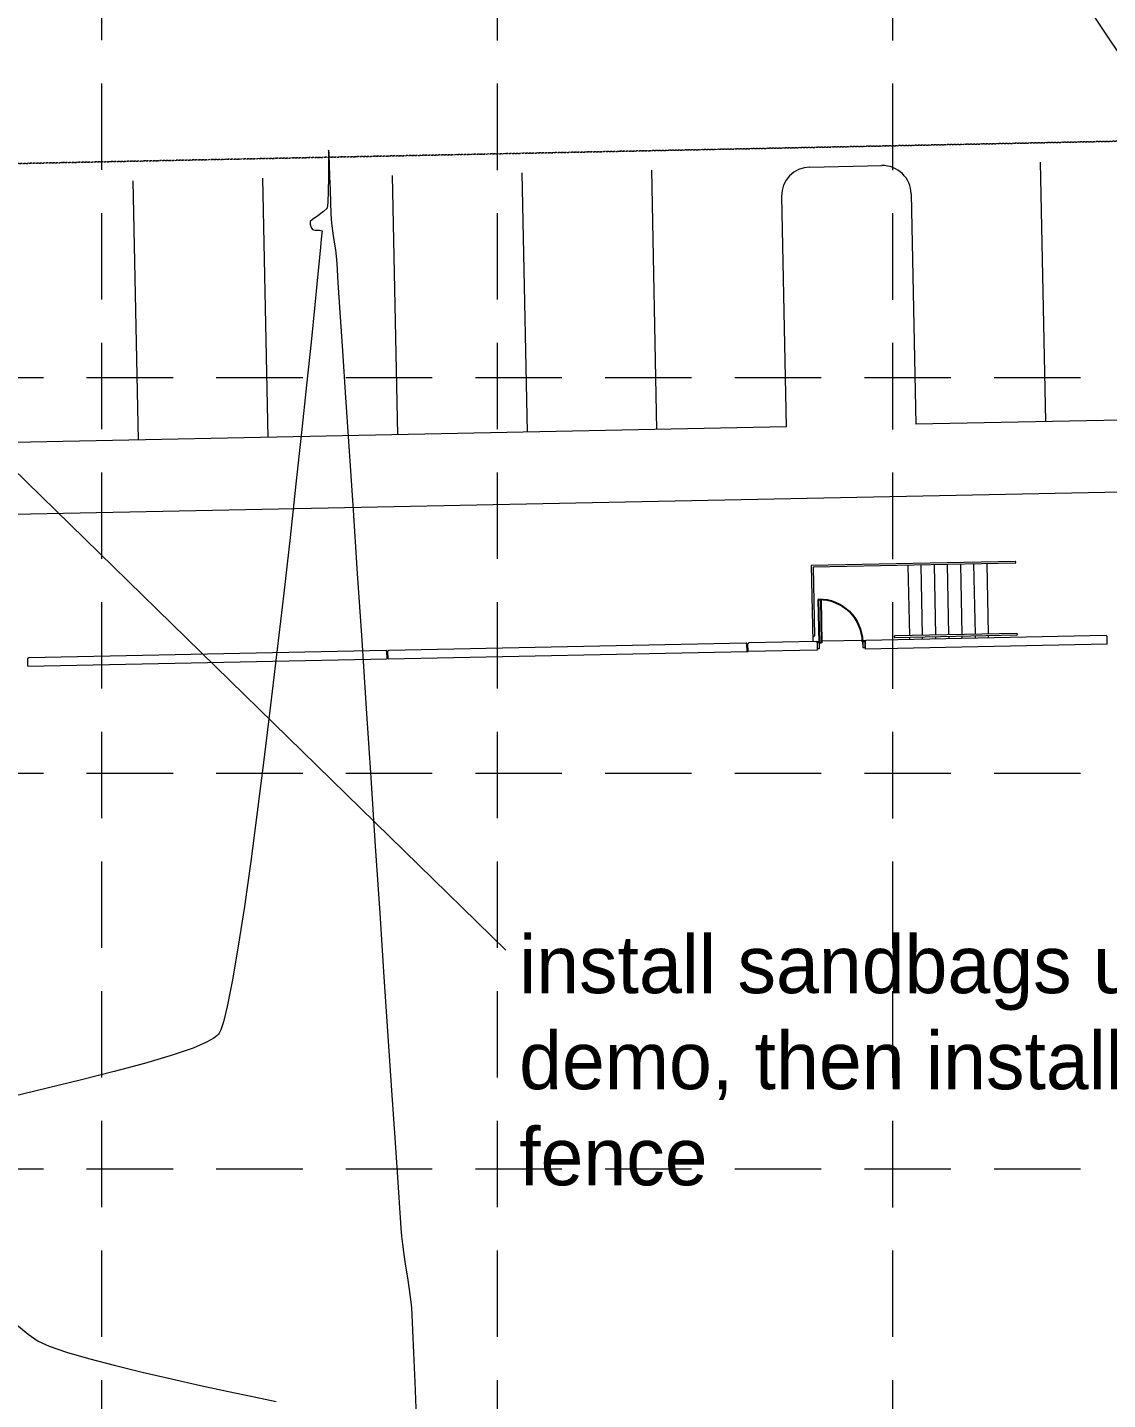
# Model space of a CAD drawing. Extents: x 2140663 to 2528301, y 336313 to 7007653.
# Drawn here: x 2527827.8 to 2527902.8, y 7007251.6 to 7007346.8 of the extents above; entities that cross this region are included whole.
import ezdxf

# ---------------------------------------------------------------- set-up
doc = ezdxf.new("R2010")
doc.units = 0
doc.header["$MEASUREMENT"] = 0
doc.linetypes.add('HIDDEN', pattern=[0.375, 0.25, -0.125])
doc.linetypes.add('xdrc002pt$0$HIDDEN2', pattern=[0.1875, 0.125, -0.0625])
for name, color, linetype in [('1 EXISTING CONTOURS', 43, 'Continuous'), ('GRID', 254, 'HIDDEN'), ('LIMITS OF DISTURBANCE', 1, 'HIDDEN'), ('SANDBAGS', 250, 'HIDDEN'), ('xdrc002ar$0$BASE1$0$ADO', 8, 'Continuous'), ('xdrc002ar$0$BASE1$0$AFLHR', 7, 'Continuous'), ('xdrc002ar$0$BASE1$0$awa', 7, 'Continuous'), ('xdrc002ar$0$xdrc002ar$0$C-PKNG-FACE-N', 1, 'Continuous'), ('xdrc002ar$0$xdrc002ar$0$C-PKNG-STRP-N', 6, 'Continuous'), ('xdrc002ar$0$XR3$0$BASE1$0$ADO', 3, 'Continuous'), ('xdrc002ar$0$XR3$0$BASE1$0$AFLHR', 2, 'Continuous'), ('xdrc002ar$0$XR3$0$BASE1$0$AFLST', 2, 'Continuous'), ('xdrc002ar$0$XR3$0$BASE1$0$awa', 4, 'Continuous'), ('xdrc002pt$0$V-ESMT-ACCS-N', 2, 'xdrc002pt$0$HIDDEN2')]:
    doc.layers.add(name, color=color, linetype=linetype)
doc.styles.add('LOGO', font='', dxfattribs={"height": 0.15})
doc.styles.get('LOGO').set_extended_font_data('Rockwell')

# ---------------------------------------------------------------- blocks, each defined once
blk = doc.blocks.new('xdrc002ar$0$XR3$0$A$C52BE69D6')
at = {"layer": 'xdrc002ar$0$XR3$0$BASE1$0$awa', "lineweight": 0}
for p, q in [((6.889272481203079e-05, 299.2499246522784), (6.500418298412114, 299.2499246560037)), ((6.889272481203079e-05, 299.2499246522784), (6.889272481203079e-05, -7.534772157669067e-05)), ((6.500418298412114, 299.2499246560037), (7.250389759428799, 298.4999531945214)), ((7.250531383324414, 298.4998115710914), (7.250389759428799, 0.7498961100354791)), ((6.500418298412114, -7.535144686698914e-05), (7.250389759428799, 0.7498961100354791)), ((6.889272481203079e-05, -7.534772157669067e-05), (6.500418298412114, -7.535144686698914e-05))]:
    blk.add_line(p, q, dxfattribs=at)
blk = doc.blocks.new('xdrc002ar$0$XR3$0$BASE1$0$36D')
at = {"layer": 'xdrc002ar$0$XR3$0$BASE1$0$ADO'}
blk.add_lwpolyline([(-1.75, 1.000444171950221e-11), (0, 1.000444171950221e-11), (0, -35.99999999999), (-1.75, -35.99999999999)], close=True, dxfattribs=at)
blk.add_arc((0, 1.000444171950221e-11), 36, 180, 270, dxfattribs=at)
blk = doc.blocks.new('xdrc002ar$0$A$C52BE69D6')
at = {"layer": 'xdrc002ar$0$BASE1$0$awa', "lineweight": 0}
for p, q in [((6.889272481203079e-05, 299.2499246522784), (6.500418298412114, 299.2499246560037)), ((6.889272481203079e-05, 299.2499246522784), (6.889272481203079e-05, -7.534772157669067e-05)), ((6.500418298412114, 299.2499246560037), (7.250389759428799, 298.4999531945214)), ((7.250531383324414, 298.4998115710914), (7.250389759428799, 0.7498961100354791)), ((6.500418298412114, -7.535144686698914e-05), (7.250389759428799, 0.7498961100354791)), ((6.889272481203079e-05, -7.534772157669067e-05), (6.500418298412114, -7.535144686698914e-05))]:
    blk.add_line(p, q, dxfattribs=at)
blk = doc.blocks.new('xdrc002ar$0$BASE1$0$36D')
at = {"layer": 'xdrc002ar$0$BASE1$0$ADO'}
blk.add_lwpolyline([(-1.75, 1.000444171950221e-11), (0, 1.000444171950221e-11), (0, -35.99999999999), (-1.75, -35.99999999999)], close=True, dxfattribs=at)
blk.add_arc((0, 1.000444171950221e-11), 36, 180, 270, dxfattribs=at)

msp = doc.modelspace()

# ---------------------------------------------------------------- linework, layer by layer
at = {"color": 7, "linetype": 'Continuous', "lineweight": 0}
for p, q in [((2527877.802966908, 7007303.516183128), (2527877.865454007, 7007303.517451677)), ((2527877.804912011, 7007303.516324649), (2527877.86739911, 7007303.517593213))]:
    msp.add_line(p, q, dxfattribs=at)
at = {"layer": '1 EXISTING CONTOURS', "color": 43, "lineweight": 0, "extrusion": (0.8322941324010366, 0.5543342648355829, 0), "elevation": 5988370.803532782}
msp.add_lwpolyline([(4430870.667810613, 602.0000000000003), (4430875.597233873, 602.0000000000003)], dxfattribs=at)
at = {"layer": '1 EXISTING CONTOURS', "color": 43, "lineweight": 0, "extrusion": (0.8310749815487859, 0.5561603860791288, 0), "elevation": 5998085.173933972}
msp.add_lwpolyline([(4417705.816397915, 602.0000000000003), (4417711.398643166, 602.0000000000003)], dxfattribs=at)
at = {"layer": '1 EXISTING CONTOURS', "color": 43, "lineweight": 0, "elevation": 603}
for points in [[(2527848.737240066, 7007338.322553219), (2527848.735455632, 7007338.042485819)], [(2527848.735455632, 7007338.042485819), (2527848.736963441, 7007337.337807023)], [(2527848.766350982, 7007338.241956097), (2527848.737240066, 7007338.322553219)], [(2527848.797118227, 7007337.908317325), (2527848.789658216, 7007338.143125386)], [(2527848.838789074, 7007336.483468345), (2527848.8144489, 7007337.311216732)], [(2527848.867277588, 7007335.556716901), (2527848.838789074, 7007336.483468345)], [(2527848.722599573, 7007335.458809981), (2527848.693099789, 7007334.686589102)], [(2527848.897053279, 7007334.662607137), (2527848.867277588, 7007335.556716901)], [(2527848.693099789, 7007334.686589102), (2527848.639636034, 7007334.293951564)], [(2527847.456082514, 7007333.356171087), (2527847.465614514, 7007333.181981706)], [(2527848.997891157, 7007333.072755031), (2527848.949021549, 7007333.498891606)], [(2527847.465614514, 7007333.181981706), (2527847.532877072, 7007332.951943655)], [(2527847.815008621, 7007332.767762855), (2527848.106098298, 7007332.765095196)], [(2527848.291111274, 7007332.723975374), (2527848.264130928, 7007332.359952041)], [(2527849.074840783, 7007332.52579522), (2527848.997891157, 7007333.072755031)], [(2527848.168511904, 7007331.336816152), (2527848.010106969, 7007329.722445347)], [(2527849.294283095, 7007330.965833737), (2527849.241025419, 7007331.391748834)], [(2527849.420401798, 7007329.127374563), (2527849.330821984, 7007330.451759764)], [(2527848.010106969, 7007329.722445347), (2527847.794768889, 7007327.584717263)], [(2527849.557480449, 7007327.077585925), (2527849.420401798, 7007329.127374563)], [(2527847.794768889, 7007327.584717263), (2527847.528350427, 7007324.991509541)], [(2527847.21670435, 7007322.010699814), (2527846.865683424, 7007318.710165724)], [(2527850.469941614, 7007313.322552857), (2527850.198288518, 7007317.424877318)], [(2527845.184906525, 7007303.668338484), (2527844.724802829, 7007299.787347145)], [(2527851.381462862, 7007299.550023793), (2527851.067070876, 7007304.300218304)], [(2527843.797673428, 7007292.355866496), (2527843.342353255, 7007288.941132464)], [(2527852.321443162, 7007285.362224843), (2527852.014191095, 7007289.996119271)], [(2527843.342353255, 7007288.941132464), (2527842.90033312, 7007285.81757281)], [(2527852.615231076, 7007280.936912691), (2527852.321443162, 7007285.362224843)], [(2527841.712600596, 7007278.872716499), (2527841.445148913, 7007277.80037497)], [(2527841.148439454, 7007277.019309054), (2527841.094579804, 7007276.943107548)], [(2527841.445148913, 7007277.80037497), (2527841.261781463, 7007277.253352806)], [(2527840.270107856, 7007276.389385301), (2527839.339207359, 7007275.990530157)], [(2527841.094579804, 7007276.943107548), (2527841.009448384, 7007276.854967759)], [(2527837.816032723, 7007275.465049081), (2527835.965288159, 7007274.916414864)], [(2527839.339207359, 7007275.990530157), (2527837.816032723, 7007275.465049081)], [(2527835.965288159, 7007274.916414864), (2527833.864040426, 7007274.351858847)], [(2527853.544899406, 7007267.019642715), (2527853.360389003, 7007269.761547831)], [(2527853.898466819, 7007262.367019081), (2527853.829214644, 7007262.932285969)], [(2527854.244701583, 7007260.038063379), (2527854.119052695, 7007260.862363394)], [(2527854.363464563, 7007259.242507771), (2527854.244701583, 7007260.038063379)], [(2527854.556634225, 7007257.48137408), (2527854.528963174, 7007257.967807342)], [(2527827.893138565, 7007256.132106813), (2527828.57632443, 7007255.647196214)], [(2527828.57632443, 7007255.647196214), (2527829.357607703, 7007255.291899112)], [(2527829.357607703, 7007255.291899112), (2527830.55420529, 7007254.885704067)], [(2527830.55420529, 7007254.885704067), (2527832.082998618, 7007254.442386953)], [(2527833.860869116, 7007253.975723651), (2527835.80469821, 7007253.499490037)]]:
    msp.add_lwpolyline(points, dxfattribs=at)
at = {"layer": '1 EXISTING CONTOURS', "color": 43, "lineweight": 0, "extrusion": (0.973300784977735, 0.2295334005362291, 0), "elevation": 4068775.363978155}
msp.add_lwpolyline([(6240021.98657672, 603), (6240022.088118519, 603)], dxfattribs=at)
at = {"layer": '1 EXISTING CONTOURS', "color": 43, "lineweight": 0, "extrusion": (0.9999976462180697, -0.002169690835173177, 0), "elevation": 2512639.031357954}
msp.add_lwpolyline([(7012805.494300313, 603), (7012804.566056621, 603)], dxfattribs=at)
at = {"layer": '1 EXISTING CONTOURS', "color": 43, "lineweight": 0, "extrusion": (0.9995790489567503, 0.02901249535490804, 0), "elevation": 2730085.055045229}
msp.add_lwpolyline([(6931048.363278065, 603), (6931048.960630113, 603)], dxfattribs=at)
at = {"layer": '1 EXISTING CONTOURS', "color": 43, "lineweight": 0, "extrusion": (0.999915646746128, -0.01298843301837146, 0), "elevation": 2436621.183090513}
msp.add_lwpolyline([(7039578.111912859, 603.0000000000007), (7039577.161077119, 603.0000000000007)], dxfattribs=at)
at = {"layer": '1 EXISTING CONTOURS', "color": 43, "lineweight": 0, "extrusion": (0.7205734743592205, -0.6933785892641061, 0), "elevation": -3037234.89032536}
msp.add_lwpolyline([(6802055.341813219, 603), (6802054.999272132, 603)], dxfattribs=at)
at = {"layer": '1 EXISTING CONTOURS', "color": 43, "lineweight": 0, "extrusion": (0.9992542396553905, 0.03861300986361373, 0), "elevation": 2796538.010033584}
msp.add_lwpolyline([(6904500.285530692, 603.0000000000007), (6904501.015898713, 603.0000000000007)], dxfattribs=at)
at = {"layer": '1 EXISTING CONTOURS', "color": 43, "lineweight": 0, "extrusion": (-0.6442587879864681, 0.7648075667134885, 0), "elevation": 3730673.635013076}
msp.add_lwpolyline([(-6447853.191741414, 603), (-6447852.956973284, 603)], dxfattribs=at)
at = {"layer": '1 EXISTING CONTOURS', "color": 43, "lineweight": 0, "extrusion": (0.562134812425334, -0.8270456170366509, 0), "elevation": -4374393.307930376}
msp.add_lwpolyline([(6029711.866095954, 603.0000000000007), (6029711.414385068, 603.0000000000007)], dxfattribs=at)
at = {"layer": '1 EXISTING CONTOURS', "color": 43, "lineweight": 0, "extrusion": (0.5882142138947568, -0.8087051617073886, 0), "elevation": -4179950.853017056}
msp.add_lwpolyline([(6166097.538840484, 603.0000000000003), (6166097.052996036, 603.0000000000003)], dxfattribs=at)
at = {"layer": '1 EXISTING CONTOURS', "color": 43, "lineweight": 0, "extrusion": (0.998503202152454, 0.05469328378599853, 0), "elevation": 2907319.349793746}
msp.add_lwpolyline([(6858588.577256456, 603.0000000000007), (6858589.011799067, 603.0000000000007)], dxfattribs=at)
at = {"layer": '1 EXISTING CONTOURS', "color": 43, "lineweight": 0, "extrusion": (0.8713051475146875, 0.490741622357844, 0), "elevation": 5641316.508766504}
msp.add_lwpolyline([(4865005.272020428, 603), (4865005.097181231, 603)], dxfattribs=at)
at = {"layer": '1 EXISTING CONTOURS', "color": 43, "lineweight": 0, "extrusion": (-0.1600961437464851, -0.9871014257701712, 0), "elevation": -7321646.853065616}
msp.add_lwpolyline([(1373395.02936165, 603), (1373395.228257804, 603)], dxfattribs=at)
at = {"layer": '1 EXISTING CONTOURS', "color": 43, "lineweight": 0, "extrusion": (-0.2169597535875686, -0.9761805495517832, 0), "elevation": -7388863.251728734}
msp.add_lwpolyline([(947326.9633733209, 603), (947327.1529007365, 603)], dxfattribs=at)
at = {"layer": '1 EXISTING CONTOURS', "color": 43, "lineweight": 0, "extrusion": (0.995661312254393, -0.09305133679781505, 0), "elevation": 1864839.076364464}
msp.add_lwpolyline([(7212149.393111941, 603.0000000000003), (7212148.365517641, 603.0000000000003)], dxfattribs=at)
at = {"layer": '1 EXISTING CONTOURS', "color": 43, "lineweight": 0, "extrusion": (0.989191546000915, 0.1466290739257388, 0), "elevation": 3528005.613345799}
msp.add_lwpolyline([(6560937.332052575, 603), (6560937.925665932, 603)], dxfattribs=at)
at = {"layer": '1 EXISTING CONTOURS', "color": 43, "lineweight": 0, "extrusion": (0.9896887943462337, 0.1432343895351206, 0), "elevation": 3505474.901806923}
msp.add_lwpolyline([(6573002.413809327, 603.0000000000007), (6573002.966355823, 603.0000000000007)], dxfattribs=at)
at = {"layer": '1 EXISTING CONTOURS', "color": 43, "lineweight": 0, "extrusion": (0.9974835534407366, 0.07089824127043778, 0), "elevation": 3018295.53810165}
msp.add_lwpolyline([(6810476.80740288, 603), (6810477.322773756, 603)], dxfattribs=at)
at = {"layer": '1 EXISTING CONTOURS', "color": 43, "lineweight": 0, "extrusion": (0.9977929516639841, 0.06640200004272984, 0), "elevation": 2987571.004226199}
msp.add_lwpolyline([(6824004.605360588, 603.0000000000007), (6824007.301595591, 603.0000000000007)], dxfattribs=at)
at = {"layer": '1 EXISTING CONTOURS', "color": 43, "lineweight": 0, "extrusion": (0.9945789660813498, -0.1039840383354749, 0), "elevation": 1785494.030611806}
msp.add_lwpolyline([(7232193.839345789, 603.0000000000007), (7232190.842288915, 603.0000000000007)], dxfattribs=at)
at = {"layer": '1 EXISTING CONTOURS', "color": 43, "lineweight": 0, "extrusion": (0.997804324221479, 0.06623088829932622, 0), "elevation": 2986400.716850159}
msp.add_lwpolyline([(6824513.588320848, 603.0000000000007), (6824516.841335545, 603.0000000000007)], dxfattribs=at)
at = {"layer": '1 EXISTING CONTOURS', "color": 43, "lineweight": 0, "extrusion": (0.9978108767688465, 0.06613209660812217, 0), "elevation": 2985725.015600335}
msp.add_lwpolyline([(6824805.509990375, 603.0000000000007), (6824809.234696408, 603.0000000000007)], dxfattribs=at)
at = {"layer": '1 EXISTING CONTOURS', "color": 43, "lineweight": 0, "extrusion": (0.9941920296425251, -0.1076206680674141, 0), "elevation": 1759032.885069972}
msp.add_lwpolyline([(7238668.979268671, 603), (7238665.406135202, 603)], dxfattribs=at)
at = {"layer": '1 EXISTING CONTOURS', "color": 43, "lineweight": 0, "extrusion": (0.9939692088132882, -0.1096595273156233, 0), "elevation": 1744182.698906296}
msp.add_lwpolyline([(7242257.953537148, 603), (7242254.194517381, 603)], dxfattribs=at)
at = {"layer": '1 EXISTING CONTOURS', "color": 43, "lineweight": 0, "extrusion": (0.9978166971159622, 0.06604421970613683, 0), "elevation": 2985123.947344597}
msp.add_lwpolyline([(6825059.910521824, 603.0000000000007), (6825064.323345289, 603.0000000000007)], dxfattribs=at)
at = {"layer": '1 EXISTING CONTOURS', "color": 43, "lineweight": 0, "extrusion": (0.9937132719731399, -0.1119550494816411, 0), "elevation": 1727450.29127894}
msp.add_lwpolyline([(7246263.492057748, 603), (7246259.615243921, 603)], dxfattribs=at)
at = {"layer": '1 EXISTING CONTOURS', "color": 43, "lineweight": 0, "extrusion": (0.9978173746969334, 0.06603398180421742, 0), "elevation": 2985053.920026734}
msp.add_lwpolyline([(6825085.909179631, 603.0000000000007), (6825090.538429165, 603.0000000000007)], dxfattribs=at)
at = {"layer": '1 EXISTING CONTOURS', "color": 43, "lineweight": 0, "extrusion": (0.993411340398653, -0.1146032668266993, 0), "elevation": 1708130.181419967}
msp.add_lwpolyline([(7250838.172492671, 603), (7250834.245966961, 603)], dxfattribs=at)
at = {"layer": '1 EXISTING CONTOURS', "color": 43, "lineweight": 0, "extrusion": (0.9925908740244772, -0.121504554660821, 0), "elevation": 1657696.764753724}
msp.add_lwpolyline([(7262526.468013309, 603), (7262522.64624749, 603)], dxfattribs=at)
at = {"layer": '1 EXISTING CONTOURS', "color": 43, "lineweight": 0, "extrusion": (0.9978154529063498, 0.06606301492738761, 0), "elevation": 2985252.505848208}
msp.add_lwpolyline([(6824989.483773286, 603.0000000000007), (6824994.290609654, 603.0000000000007)], dxfattribs=at)
at = {"layer": '1 EXISTING CONTOURS', "color": 43, "lineweight": 0, "extrusion": (0.9920066060225096, -0.1261859485350948, 0), "elevation": 1623415.913697337}
msp.add_lwpolyline([(7270262.342053887, 603), (7270258.674708577, 603)], dxfattribs=at)
at = {"layer": '1 EXISTING CONTOURS', "color": 43, "lineweight": 0, "extrusion": (0.9978128712679571, 0.06610199642972404, 0), "elevation": 2985519.134726022}
msp.add_lwpolyline([(6824868.086018074, 603), (6824872.854015213, 603)], dxfattribs=at)
at = {"layer": '1 EXISTING CONTOURS', "color": 43, "lineweight": 0, "extrusion": (0.9885025346612543, -0.1512042954689982, 0), "elevation": 1439247.399008747}
msp.add_lwpolyline([(7308940.496567762, 603.0000000000007), (7308937.699905599, 603.0000000000007)], dxfattribs=at)
at = {"layer": '1 EXISTING CONTOURS', "color": 43, "lineweight": 0, "extrusion": (0.9858228336835523, -0.1677895723462322, 0), "elevation": 1316255.807458169}
msp.add_lwpolyline([(7332085.24404807, 603.0000000000007), (7332082.872853264, 603.0000000000007)], dxfattribs=at)
at = {"layer": '1 EXISTING CONTOURS', "color": 43, "lineweight": 0, "extrusion": (0.9977959338039771, 0.06635717357037926, 0), "elevation": 2987264.418120442}
msp.add_lwpolyline([(6824091.130175376, 603.0000000000007), (6824095.271124383, 603.0000000000007)], dxfattribs=at)
at = {"layer": '1 EXISTING CONTOURS', "color": 43, "lineweight": 0, "extrusion": (0.9807390663878233, -0.195322511914887, 0), "elevation": 1110473.810085001}
msp.add_lwpolyline([(7366058.411536716, 603.0000000000003), (7366056.532575478, 603.0000000000003)], dxfattribs=at)
at = {"layer": '1 EXISTING CONTOURS', "color": 43, "lineweight": 0, "extrusion": (0.9000159203458001, -0.4358570214234282, 0), "elevation": -779073.6122241626}
msp.add_lwpolyline([(7408438.449285825, 603.0000000000003), (7408438.189241811, 603.0000000000003)], dxfattribs=at)
at = {"layer": '1 EXISTING CONTOURS', "color": 43, "lineweight": 0, "extrusion": (0.490754739418044, -0.8712977595166465, 0), "elevation": -4864874.625338091}
msp.add_lwpolyline([(5641356.241275402, 603.0000000000007), (5641355.662263927, 603.0000000000007)], dxfattribs=at)
at = {"layer": '1 EXISTING CONTOURS', "color": 43, "lineweight": 0, "extrusion": (0.6113536240241615, -0.7913575338571841, 0), "elevation": -3999856.568918646}
msp.add_lwpolyline([(6284350.127045296, 603), (6284349.830277886, 603)], dxfattribs=at)
at = {"layer": '1 EXISTING CONTOURS', "color": 43, "lineweight": 0, "extrusion": (0.9977850686235414, 0.06652034900626086, 0), "elevation": 2988380.367989692}
msp.add_lwpolyline([(6823598.749595106, 603), (6823602.511351353, 603)], dxfattribs=at)
at = {"layer": '1 EXISTING CONTOURS', "color": 43, "lineweight": 0, "extrusion": (0.2443709375133549, -0.9696818266312122, 0), "elevation": -6177097.461982967}
msp.add_lwpolyline([(4163568.761479989, 603.0000000000007), (4163566.415675339, 603.0000000000007)], dxfattribs=at)
at = {"layer": '1 EXISTING CONTOURS', "color": 43, "lineweight": 0, "extrusion": (0.2315438287244877, -0.9728244730575013, 0), "elevation": -6231543.606593147}
msp.add_lwpolyline([(4081624.993825561, 603), (4081622.536695073, 603)], dxfattribs=at)
at = {"layer": '1 EXISTING CONTOURS', "color": 43, "lineweight": 0, "extrusion": (0.2355631292804806, -0.9718590495146854, 0), "elevation": -6214618.514688575}
msp.add_lwpolyline([(4107351.344779985, 603), (4107348.905070453, 603)], dxfattribs=at)
at = {"layer": '1 EXISTING CONTOURS', "color": 43, "lineweight": 0, "extrusion": (0.9977689922750936, 0.06676105192658591, 0), "elevation": 2990026.400428835}
msp.add_lwpolyline([(6822874.33912359, 603.0000000000007), (6822877.636598846, 603.0000000000007)], dxfattribs=at)
at = {"layer": '1 EXISTING CONTOURS', "color": 43, "lineweight": 0, "extrusion": (0.9976979563702046, 0.06781436318891029, 0), "elevation": 2997227.666381041}
msp.add_lwpolyline([(6819709.093206099, 603.0000000000007), (6819711.206855688, 603.0000000000007)], dxfattribs=at)
at = {"layer": '1 EXISTING CONTOURS', "color": 43, "lineweight": 0, "extrusion": (0.9975954915864087, 0.06930537617293053, 0), "elevation": 3007416.573363966}
msp.add_lwpolyline([(6815220.638544158, 603.0000000000003), (6815222.032651143, 603.0000000000003)], dxfattribs=at)
at = {"layer": '1 EXISTING CONTOURS', "color": 43, "lineweight": 0, "extrusion": (0.9971645402292387, 0.07525210767421159, 0), "elevation": 3047997.506057438}
msp.add_lwpolyline([(6797167.791597597, 603.0000000000007), (6797168.381087095, 603.0000000000007)], dxfattribs=at)
at = {"layer": '1 EXISTING CONTOURS', "color": 43, "lineweight": 0, "extrusion": (0.9900303382743812, 0.1408542839118301, 0), "elevation": 3489654.973096108}
msp.add_lwpolyline([(6581342.56459808, 603.0000000000007), (6581343.280894971, 603.0000000000007)], dxfattribs=at)
at = {"layer": '1 EXISTING CONTOURS', "color": 43, "lineweight": 0, "extrusion": (0.988869256145236, 0.148787076894358, 0), "elevation": 3542307.083098596}
msp.add_lwpolyline([(6553152.811391701, 603), (6553153.615845908, 603)], dxfattribs=at)
at = {"layer": '1 EXISTING CONTOURS', "color": 43, "lineweight": 0, "extrusion": (0.9903920471321711, 0.1382880796646895, 0), "elevation": 3472587.282242708}
msp.add_lwpolyline([(6590360.984230055, 603.0000000000007), (6590361.700377578, 603.0000000000007)], dxfattribs=at)
at = {"layer": '1 EXISTING CONTOURS', "color": 43, "lineweight": 0, "extrusion": (0.9931623510565684, 0.1167413570410667, 0), "elevation": 3328606.751412717}
msp.add_lwpolyline([(6664239.629653845, 603.0000000000007), (6664240.198980317, 603.0000000000007)], dxfattribs=at)
at = {"layer": '1 EXISTING CONTOURS', "color": 43, "lineweight": 0, "extrusion": (0.9989851719905808, 0.04504027245643318, 0), "elevation": 2840898.005159883}
msp.add_lwpolyline([(6886289.995129455, 603), (6886291.062251729, 603)], dxfattribs=at)
at = {"layer": '1 EXISTING CONTOURS', "color": 43, "lineweight": 0, "extrusion": (-0.6406271495106678, -0.7678521051021717, 0), "elevation": -6999931.549663235}
msp.add_lwpolyline([(-2548041.754401574, 603), (-2548040.5527203, 603)], dxfattribs=at)
at = {"layer": '1 EXISTING CONTOURS', "color": 43, "lineweight": 0, "extrusion": (0.999108537629284, 0.04221528202290777, 0), "elevation": 2821414.42321916}
msp.add_lwpolyline([(6894294.033438191, 603), (6894295.614868303, 603)], dxfattribs=at)
at = {"layer": '1 EXISTING CONTOURS', "color": 43, "lineweight": 0, "extrusion": (-0.2538840280275814, -0.9672346666205106, 0), "elevation": -7419435.605916276}
msp.add_lwpolyline([(665976.8388244365, 603), (665978.6769207735, 603)], dxfattribs=at)
at = {"layer": '1 EXISTING CONTOURS', "color": 43, "lineweight": 0, "extrusion": (0.9991484427886633, 0.04126002027373908, 0), "elevation": 2814821.53515186}
msp.add_lwpolyline([(6896986.391829306, 603.0000000000007), (6896988.421934308, 603.0000000000007)], dxfattribs=at)
at = {"layer": '1 EXISTING CONTOURS', "color": 43, "lineweight": 0, "extrusion": (-0.2268370150954311, -0.9739327330891981, 0), "elevation": -7398000.28079628}
msp.add_lwpolyline([(872437.5662291269, 603.0000000000007), (872439.6471419525, 603.0000000000007)], dxfattribs=at)
at = {"layer": '1 EXISTING CONTOURS', "color": 43, "lineweight": 0, "extrusion": (-0.2186452587469835, -0.9758044121787238, 0), "elevation": -7390408.178159847}
msp.add_lwpolyline([(934572.6578255256, 603.0000000000007), (934574.7344615201, 603.0000000000007)], dxfattribs=at)
at = {"layer": '1 EXISTING CONTOURS', "color": 43, "lineweight": 0, "extrusion": (-0.2123813421355099, -0.9771868631498888, 0), "elevation": -7384261.183209009}
msp.add_lwpolyline([(981962.1949232351, 603), (981964.1832772712, 603)], dxfattribs=at)
at = {"layer": '1 EXISTING CONTOURS', "color": 43, "lineweight": 0, "extrusion": (0.9991569405665346, 0.04105372233698714, 0), "elevation": 2813397.434503688}
msp.add_lwpolyline([(6897565.015986026, 603), (6897567.429127559, 603)], dxfattribs=at)
at = {"layer": '1 EXISTING CONTOURS', "color": 43, "lineweight": 0, "extrusion": (-0.2074660006335173, -0.9782422289909251, 0), "elevation": -7379231.19205513}
msp.add_lwpolyline([(1019075.018478685, 603), (1019076.834468318, 603)], dxfattribs=at)
at = {"layer": '1 EXISTING CONTOURS', "color": 43, "lineweight": 0, "extrusion": (-0.2035576288374767, -0.9790629661784088, 0), "elevation": -7375102.55162637}
msp.add_lwpolyline([(1048538.474898996, 603), (1048540.034393667, 603)], dxfattribs=at)
at = {"layer": 'GRID', "color": 253, "linetype": 'HIDDEN', "lineweight": 0, "ltscale": 24}
for p, q in [((2527833.011762789, 7006031.94285864), (2527833.011762789, 7007624.562990395)), ((2527860.46923486, 7006031.938541753), (2527860.46923486, 7007624.562990395)), ((2527887.926706931, 7006031.934224866), (2527887.926706931, 7007624.562990395)), ((2527228.947377252, 7007322.530797625), (2528272.331315909, 7007322.530797625)), ((2527228.947377252, 7007295.073325557), (2528272.331315909, 7007295.073325557)), ((2527228.947377252, 7007267.615853484), (2528272.331315909, 7007267.615853484))]:
    msp.add_line(p, q, dxfattribs=at)
at = {"layer": 'LIMITS OF DISTURBANCE', "color": 7, "linetype": 'Continuous', "lineweight": 0}
msp.add_line((2527861.060326104, 7007282.788573408), (2527679.655602895, 7007459.87654717), dxfattribs=at)
at = {"layer": 'xdrc002ar$0$BASE1$0$ADO', "color": 7, "lineweight": 0}
for points in [[(2527882.833740472, 7007303.722633326), (2527882.825706213, 7007304.118384957), (2527882.659073947, 7007304.115002111), (2527882.667108207, 7007303.719250481)], [(2527885.999753516, 7007303.7869074), (2527885.991719257, 7007304.182659031), (2527885.825086991, 7007304.179276184), (2527885.833121251, 7007303.783524554)]]:
    msp.add_lwpolyline(points, close=True, dxfattribs=at)
at = {"layer": 'xdrc002ar$0$BASE1$0$AFLHR', "color": 7, "lineweight": 0}
for p, q in [((2527882.594472568, 7007304.21787871), (2527882.823591934, 7007304.222530123)), ((2527886.052092078, 7007304.288072764), (2527882.969395166, 7007304.225490113))]:
    msp.add_line(p, q, dxfattribs=at)
at = {"layer": 'xdrc002ar$0$BASE1$0$awa', "color": 7, "lineweight": 0}
for p, q in [((2527902.725002991, 7007304.626562201), (2527886.052092078, 7007304.288072764)), ((2527902.788768176, 7007304.56533453), (2527902.725002897, 7007304.626562293)), ((2527877.856404269, 7007304.059177195), (2527877.917620472, 7007304.122930435)), ((2527877.86739911, 7007303.51759322), (2527877.856404269, 7007304.059177195)), ((2527882.5944726, 7007304.217878681), (2527877.917620472, 7007304.122930435)), ((2527882.594472568, 7007304.21787871), (2527882.658228236, 7007304.156660178)), ((2527882.658228236, 7007304.156660178), (2527882.669222485, 7007303.615105315)), ((2527886.052092078, 7007304.288072764), (2527885.990873545, 7007304.224317097)), ((2527885.990873545, 7007304.224317097), (2527886.001867795, 7007303.682762234)), ((2527902.799760224, 7007304.023790566), (2527886.001868133, 7007303.682745599)), ((2527902.799760224, 7007304.023790566), (2527902.788766157, 7007304.565336469)), ((2527882.669222926, 7007303.615083619), (2527877.86739911, 7007303.51759322))]:
    msp.add_line(p, q, dxfattribs=at)
at = {"layer": 'xdrc002ar$0$BASE1$0$awa', "color": 7, "linetype": 'Continuous', "lineweight": 0}
for p, q in [((2527882.594472568, 7007304.21787871), (2527882.658228236, 7007304.156660178)), ((2527882.658228236, 7007304.156660178), (2527882.669222485, 7007303.615105315)), ((2527886.052092078, 7007304.288072764), (2527885.990873545, 7007304.224317097)), ((2527885.990873545, 7007304.224317097), (2527886.001867795, 7007303.682762234))]:
    msp.add_line(p, q, dxfattribs=at)
at = {"layer": 'xdrc002ar$0$xdrc002ar$0$C-PKNG-FACE-N', "color": 7, "lineweight": 0}
for p, q in [((2527882.153306679, 7007337.144654559), (2527887.152256482, 7007337.24614756)), ((2527880.194323954, 7007335.104477437), (2527880.519101565, 7007319.107838051)), ((2527889.192433608, 7007335.287164839), (2527889.517211218, 7007319.290525453)), ((2527998.494059959, 7007321.503092917), (2527889.517210707, 7007319.290550659)), ((2527880.519101053, 7007319.107863254), (2527781.541348639, 7007317.098331311)), ((2527984.597762405, 7007316.219929855), (2527592.681424751, 7007308.262905365))]:
    msp.add_line(p, q, dxfattribs=at)
for centre, start, end in [((2527882.193903879, 7007335.145074638), 91.16310870003836, 181.1631082732395), ((2527887.192853686, 7007335.246567639), 1.163108273239462, 91.16310870003836)]:
    msp.add_arc(centre, 1.999992, start, end, dxfattribs=at)
at = {"layer": 'xdrc002ar$0$xdrc002ar$0$C-PKNG-STRP-N', "color": 7, "lineweight": 0}
for p, q in [((2527898.149899033, 7007337.471748399), (2527898.515273844, 7007319.475529091)), ((2527835.163178493, 7007336.190620335), (2527835.528553304, 7007318.194401028)), ((2527844.161288147, 7007336.373307737), (2527844.526662954, 7007318.377088429)), ((2527853.159397797, 7007336.555995138), (2527853.524772608, 7007318.559775831)), ((2527862.15750745, 7007336.73868254), (2527862.522882261, 7007318.742463248)), ((2527871.155617104, 7007336.921369957), (2527871.520991911, 7007318.92515065))]:
    msp.add_line(p, q, dxfattribs=at)
at = {"layer": 'xdrc002ar$0$XR3$0$BASE1$0$ADO', "color": 7, "lineweight": 0}
for points in [[(2527882.831795428, 7007303.722490375), (2527882.823761281, 7007304.118242009), (2527882.657129014, 7007304.114859208), (2527882.665163162, 7007303.719107577)], [(2527885.997808491, 7007303.786763552), (2527885.989774344, 7007304.182515184), (2527885.823142077, 7007304.179132385), (2527885.831176224, 7007303.783380753)]]:
    msp.add_lwpolyline(points, close=True, dxfattribs=at)
at = {"layer": 'xdrc002ar$0$XR3$0$BASE1$0$AFLHR', "color": 7, "lineweight": 0}
for p, q in [((2527896.399344023, 7007309.769945012), (2527882.256427289, 7007309.482829905)), ((2527882.256427289, 7007309.482829905), (2527882.363408299, 7007304.213084479)), ((2527896.401881122, 7007309.644970812), (2527882.383938587, 7007309.360392804)), ((2527888.965913113, 7007309.494013355), (2527889.064859977, 7007304.620019561)), ((2527882.383938587, 7007309.360392804), (2527882.480348352, 7007304.61137321)), ((2527896.500824867, 7007304.770976954), (2527888.065066377, 7007304.599722768)), ((2527896.503361966, 7007304.646002755), (2527888.067603477, 7007304.474748569)), ((2527882.592527665, 7007304.217735826), (2527882.821647032, 7007304.222387174)), ((2527886.050147194, 7007304.287928901), (2527882.967450265, 7007304.225347124)), ((2527889.067397075, 7007304.495045361), (2527889.070357024, 7007304.349242128))]:
    msp.add_line(p, q, dxfattribs=at)
for centre, radius, start, end in [((2527896.400609455, 7007309.707457849), 0.06249997507761018, 271.1630006841799, 91.1630006841799), ((2527882.417861252, 7007304.610104661), 0.062499975, 181.1630006755155, 1.163000675515473), ((2527896.502093417, 7007304.708489855), 0.062499975, 271.1630006841799, 91.1630006841799), ((2527888.066334927, 7007304.537235669), 0.062499975, 91.1630006841799, 271.1630006841799)]:
    msp.add_arc(centre, radius, start, end, dxfattribs=at)
at = {"layer": 'xdrc002ar$0$XR3$0$BASE1$0$AFLST', "color": 7, "lineweight": 0}
for p, q in [((2527889.981337442, 7007304.638624954), (2527889.882390578, 7007309.512618748)), ((2527890.897814908, 7007304.657230346), (2527890.798868044, 7007309.531224141)), ((2527891.814292373, 7007304.675835741), (2527891.715345509, 7007309.549829534)), ((2527892.730769839, 7007304.694441133), (2527892.631822975, 7007309.568434927)), ((2527893.647247304, 7007304.713046527), (2527893.548300441, 7007309.587040321)), ((2527894.56372477, 7007304.731651919), (2527894.464777906, 7007309.605645713)), ((2527889.98683449, 7007304.367847521), (2527889.983874541, 7007304.513650754)), ((2527890.903311955, 7007304.386452914), (2527890.900352006, 7007304.532256147)), ((2527891.819789421, 7007304.405058307), (2527891.816829472, 7007304.550861539)), ((2527892.736266887, 7007304.4236637), (2527892.733306937, 7007304.569466934)), ((2527893.652744352, 7007304.442269092), (2527893.649784403, 7007304.588072326)), ((2527894.569221818, 7007304.460874487), (2527894.566261869, 7007304.606677719))]:
    msp.add_line(p, q, dxfattribs=at)
at = {"layer": 'xdrc002ar$0$XR3$0$BASE1$0$awa', "color": 7, "lineweight": 0}
for p, q in [((2527902.723058203, 7007304.626413611), (2527886.050147194, 7007304.2879289)), ((2527902.786823371, 7007304.565185921), (2527902.723058109, 7007304.626413701)), ((2527877.85445932, 7007304.059035654), (2527877.915675541, 7007304.122788877)), ((2527877.865454007, 7007303.517451677), (2527877.85445932, 7007304.059035654)), ((2527882.592527696, 7007304.217735797), (2527877.915675541, 7007304.122788877)), ((2527882.592527665, 7007304.217735826), (2527882.656283315, 7007304.156517276)), ((2527882.656283315, 7007304.156517276), (2527882.667277411, 7007303.61496241)), ((2527886.050147194, 7007304.2879289), (2527885.988928644, 7007304.224173251)), ((2527885.988928644, 7007304.224173251), (2527885.99992274, 7007303.682618385)), ((2527902.797815266, 7007304.023641955), (2527885.999923078, 7007303.682601751)), ((2527902.797815266, 7007304.023641955), (2527902.786821352, 7007304.565187859)), ((2527882.667277851, 7007303.614940714), (2527877.865454007, 7007303.517451677))]:
    msp.add_line(p, q, dxfattribs=at)
at = {"layer": 'xdrc002ar$0$XR3$0$BASE1$0$awa', "color": 7, "linetype": 'Continuous', "lineweight": 0}
for p, q in [((2527882.592527665, 7007304.217735826), (2527882.656283315, 7007304.156517276)), ((2527882.656283315, 7007304.156517276), (2527882.667277411, 7007303.61496241)), ((2527886.050147194, 7007304.287928901), (2527885.988928644, 7007304.224173252)), ((2527885.988928644, 7007304.224173252), (2527885.99992274, 7007303.682618385))]:
    msp.add_line(p, q, dxfattribs=at)
at = {"layer": 'xdrc002pt$0$V-ESMT-ACCS-N', "color": 7, "lineweight": 0}
for p, q in [((2527970.101540762, 7007340.289085705), (2527871.121938881, 7007338.279516213)), ((2527871.121938881, 7007338.279516213), (2527970.101540762, 7007340.289085705)), ((2527871.121937422, 7007338.279516189), (2527806.143508413, 7007336.960267918)), ((2527806.143508413, 7007336.960267918), (2527871.121937422, 7007338.279516189)), ((2527871.121938881, 7007338.279516213), (2527871.121937422, 7007338.279516189)), ((2527871.121937422, 7007338.279516189), (2527871.121938881, 7007338.279516213))]:
    msp.add_line(p, q, dxfattribs=at)

# ---------------------------------------------------------------- block references
at = {"layer": 'xdrc002ar$0$BASE1$0$ADO', "color": 7, "lineweight": 0, "xscale": 0.0833333006104392, "yscale": 0.08333330060098731, "zscale": 0.08333330000000001, "rotation": 181.163017357427}
msp.add_blockref('xdrc002ar$0$BASE1$0$36D', (2527882.825706213, 7007304.118384957), dxfattribs=at)
at = {"layer": 'xdrc002ar$0$BASE1$0$awa', "color": 7, "linetype": 'Continuous', "lineweight": 0, "xscale": 0.08333330060098763, "yscale": 0.08333330060098731, "zscale": 0.08333330000000001, "rotation": 91.16301703732765}
for p in [(2527877.804905849, 7007303.516318786), (2527852.810066022, 7007303.008891889)]:
    msp.add_blockref('xdrc002ar$0$A$C52BE69D6', p, dxfattribs=at)
at = {"layer": 'xdrc002ar$0$XR3$0$BASE1$0$ADO', "color": 7, "lineweight": 0, "xscale": 0.08333329999999999, "yscale": 0.08333329999999961, "zscale": 0.08333330000000001, "rotation": 181.1630006755153}
msp.add_blockref('xdrc002ar$0$XR3$0$BASE1$0$36D', (2527882.823761281, 7007304.118242009), dxfattribs=at)
at = {"layer": 'xdrc002ar$0$XR3$0$BASE1$0$awa', "color": 7, "linetype": 'Continuous', "lineweight": 0, "xscale": 0.08333330000000119, "yscale": 0.08333329999999961, "zscale": 0.08333330000000001, "rotation": 91.1630006841798}
for p in [(2527877.802960746, 7007303.51617726), (2527852.808120776, 7007303.008757449)]:
    msp.add_blockref('xdrc002ar$0$XR3$0$A$C52BE69D6', p, dxfattribs=at)

# ---------------------------------------------------------------- texts
at = {"layer": 'SANDBAGS', "color": 7, "linetype": 'Continuous', "lineweight": 0, "insert": (2527861.973154963, 7007283.799619487), "char_height": 8.334531987176852, "width": 59.82451266236603, "attachment_point": 1, "style": 'LOGO'}
msp.add_mtext('{\\H0.4799x;install sandbags until demo, then install silt fence}', dxfattribs=at)

doc.saveas('drawing.dxf')
